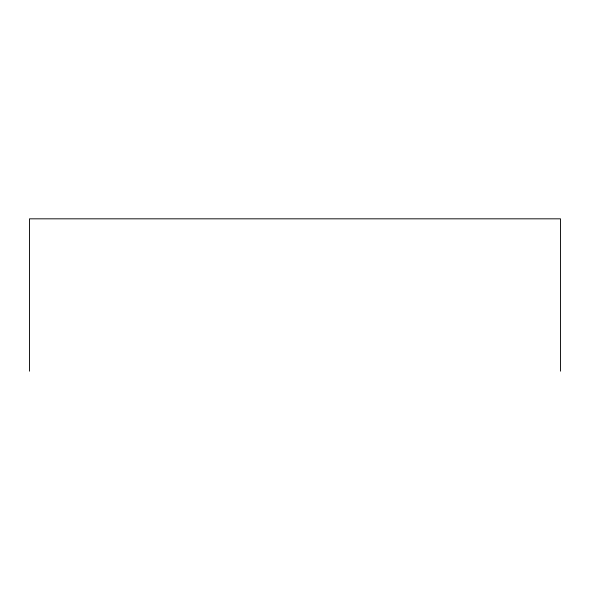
<?xml version="1.0" encoding="UTF-8"?>
<svg xmlns="http://www.w3.org/2000/svg" width="590" height="590" viewBox="0 0 590 590"><rect width="100%" height="100%" fill="white"/><g stroke="black" fill="none" stroke-linecap="round" stroke-linejoin="round"><path stroke-width="0.89" d="M560.5 371.176L560.5 218.824L29.5 218.824L29.5 371.176"/></g></svg>
